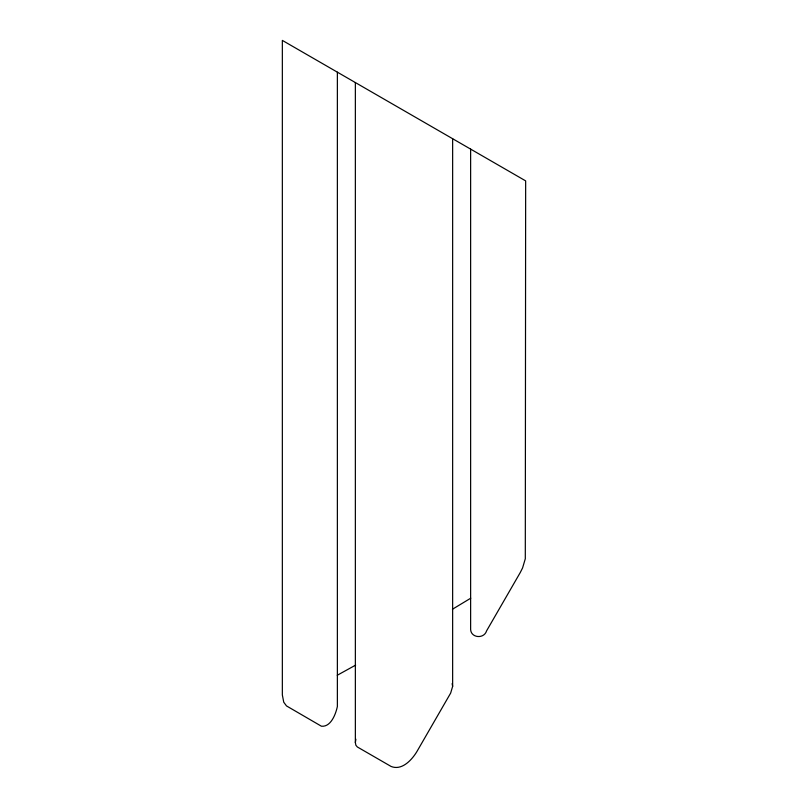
<?xml version="1.0" encoding="UTF-8"?>
<svg xmlns="http://www.w3.org/2000/svg" width="808" height="808" viewBox="0 0 808 808"><rect width="100%" height="100%" fill="white"/><g stroke="black" fill="none" stroke-linecap="round" stroke-linejoin="round"><path stroke-width="1.21" d="M452.642 138.724L452.642 686.356L450.662 693.082L416.877 751.612C411.817 759.985 401.859 770.862 391.082 766.449L357.338 746.966L355.874 745.249L355.358 742.532L355.358 82.557M355.358 742.532L355.884 739.209M452.409 609.262L470.751 598.193M337.269 675.256L355.641 665.115M452.116 683.649L452.642 686.356M470.63 149.106L470.63 629.553C471.074 638.078 484.123 639.138 486.588 630.856L520.302 572.468L522.574 567.953L525.301 558.772L525.655 180.881L282.346 40.4L282.346 694.93L283.739 702.202L286.497 705.919L321.412 726.22C330.856 727.18 335.724 714.262 337.37 706.485L337.37 72.175"/></g></svg>
